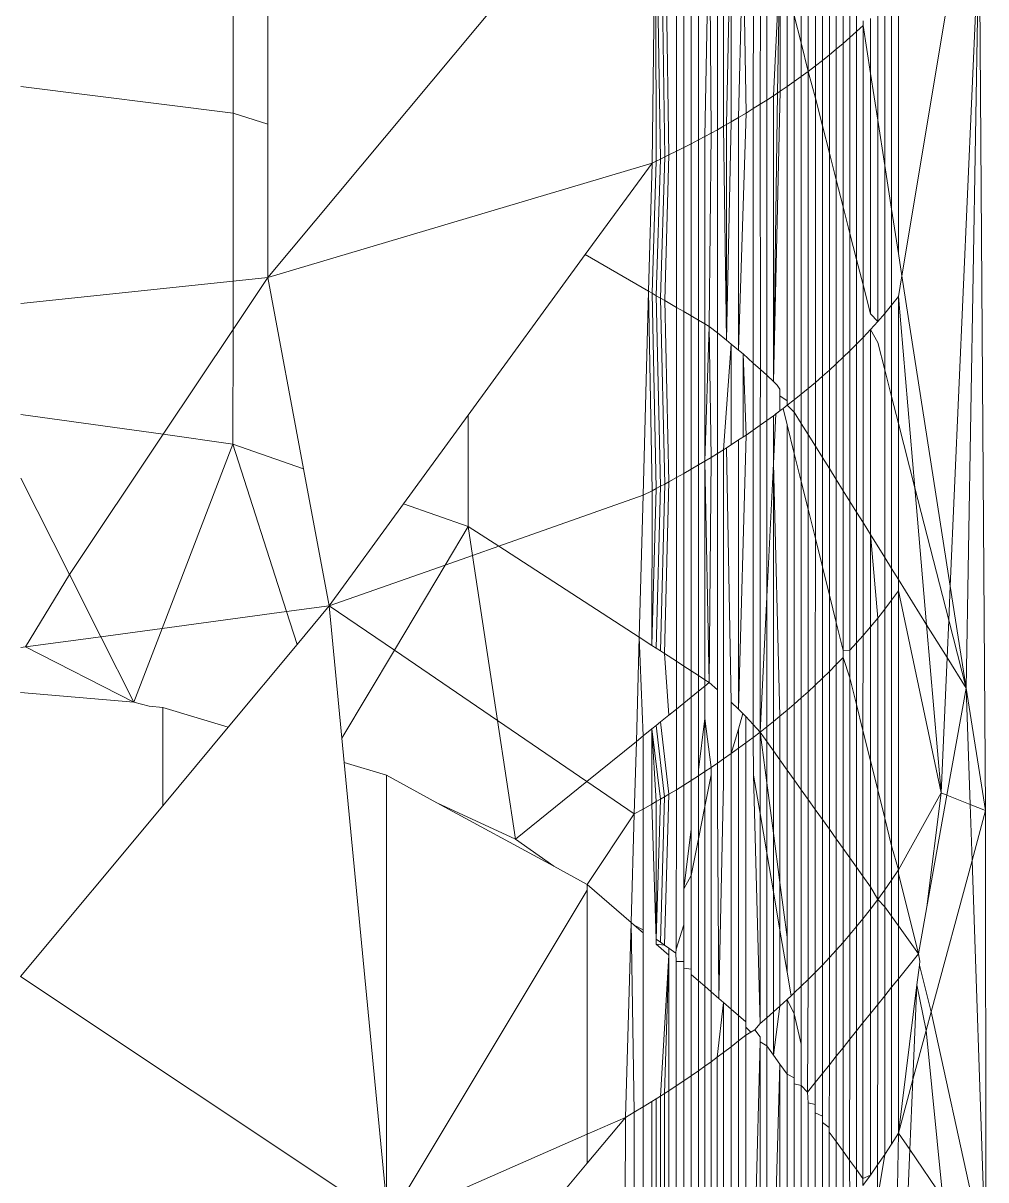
# Model space of a CAD drawing. Header units: metres. Extents: x 294 to 1101, y -498 to -355.
# Drawn here: x 500.83838 to 500.84656, y -391.23052 to -391.22068 of the extents above; entities that cross this region are included whole.
import ezdxf

# ---------------------------------------------------------------- set-up
doc = ezdxf.new("R2010")
doc.units = ezdxf.units.M
doc.layers.add('fur', color=251, linetype='Continuous', lineweight=9)

# ---------------------------------------------------------------- blocks, each defined once
blk = doc.blocks.new('dfsdsf')
at = {"layer": 'fur'}
for p, q in [((144.7580576, 54.5490996), (144.7597643, 54.5470564)), ((144.7600875, 54.549062), (144.7600878, 54.5466692)), ((144.7601639, 54.5466245), (144.7601637, 54.549014)), ((144.7602393, 54.5465793), (144.760239, 54.5489654)), ((144.7603136, 54.5489162), (144.7603139, 54.5465335)), ((144.76035, 54.5465109), (144.7603497, 54.548892)), ((144.7603859, 54.5464883), (144.7603856, 54.5488677)), ((144.7604216, 54.5464655), (144.7604213, 54.5488432)), ((144.7604568, 54.5488186), (144.7604571, 54.5464426)), ((144.7605211, 54.5464006), (144.7605208, 54.5487735)), ((144.7605844, 54.5463582), (144.7605841, 54.548728)), ((144.7606471, 54.5463154), (144.7606469, 54.548682)), ((144.7607089, 54.5486356), (144.7607092, 54.5462722)), ((144.7607632, 54.5462339), (144.7607629, 54.5485945)), ((144.7608167, 54.5461953), (144.7608164, 54.548553)), ((144.7608696, 54.5461564), (144.7608694, 54.5485112)), ((144.7609218, 54.548469), (144.7609221, 54.5461171)), ((144.7609865, 54.546068), (144.7609862, 54.5484162)), ((144.7610501, 54.5460183), (144.7610498, 54.5483629)), ((144.7611129, 54.5459683), (144.7611126, 54.5483091)), ((144.7611746, 54.5482548), (144.7612326, 54.5460266)), ((144.7612324, 54.5482031), (144.7612326, 54.5460266)), ((144.7612896, 54.5460611), (144.7612894, 54.5481509)), ((144.7614014, 54.5462152), (144.7613457, 54.5480983)), ((144.7614012, 54.5480453), (144.7614014, 54.5462152)), ((144.7614627, 54.5462997), (144.7614625, 54.5479854)), ((144.761523, 54.5463829), (144.7615229, 54.547925)), ((144.7626868, 54.5457714), (144.7631521, 54.5478856)), ((144.7631521, 54.5478856), (144.7630343, 54.544485)), ((144.7631521, 54.5478856), (144.7631491, 54.5440601)), ((144.7615824, 54.5463957), (144.7615822, 54.547864)), ((144.7616406, 54.5478027), (144.7616407, 54.5465451)), ((144.7625053, 54.5469422), (144.7624677, 54.5478002)), ((144.7617022, 54.5466299), (144.7617021, 54.5477363)), ((144.7623954, 54.547683), (144.7624086, 54.5468012)), ((144.7617625, 54.546713), (144.7617624, 54.5476693)), ((144.7618216, 54.5467945), (144.7618215, 54.5476019)), ((144.7549481, 54.545469), (144.7580729, 54.5475524)), ((144.7580729, 54.5475524), (144.7597644, 54.546811)), ((144.7580729, 54.5475524), (144.7597646, 54.5447364)), ((144.7618795, 54.5475339), (144.7618796, 54.5468744)), ((144.7580578, 54.5473949), (144.757699, 54.5436511)), ((144.7580578, 54.5473949), (144.7580583, 54.54376)), ((144.7619385, 54.5469556), (144.7619384, 54.5474628)), ((144.761993, 54.5470309), (144.761996, 54.5473911)), ((144.7620524, 54.5471126), (144.7620523, 54.547319)), ((144.7622325, 54.5473609), (144.7622325, 54.5470719)), ((144.7622923, 54.5469837), (144.7622325, 54.5473609)), ((144.7627874, 54.5473537), (144.7625053, 54.5469422)), ((144.7627874, 54.5473537), (144.7626439, 54.5459301)), ((144.7621073, 54.5471884), (144.7620524, 54.5471126)), ((144.7621073, 54.5471884), (144.7621073, 54.5472463)), ((144.7621709, 54.5471594), (144.7621073, 54.5472463)), ((144.7621709, 54.5471594), (144.7621073, 54.5471884)), ((144.7621073, 54.5471884), (144.7621075, 54.5458649)), ((144.7620524, 54.5471126), (144.761993, 54.5470309)), ((144.7620525, 54.5459335), (144.7620524, 54.5471126)), ((144.7622325, 54.5470719), (144.7621709, 54.5471594)), ((144.762171, 54.5457857), (144.7621709, 54.5471594)), ((144.7597643, 54.5470564), (144.7597644, 54.546811)), ((144.7597643, 54.5470564), (144.7600878, 54.5466692)), ((144.7619385, 54.5469556), (144.761993, 54.5470309)), ((144.7619962, 54.5460037), (144.761993, 54.5470309)), ((144.7622923, 54.5469837), (144.7622325, 54.5470719)), ((144.7622327, 54.5457088), (144.7622325, 54.5470719)), ((144.7618796, 54.5468744), (144.7619385, 54.5469556)), ((144.7619386, 54.5460755), (144.7619385, 54.5469556)), ((144.7623501, 54.5468948), (144.7622923, 54.5469837)), ((144.7622924, 54.5456343), (144.7622923, 54.5469837)), ((144.7624086, 54.5468012), (144.7623501, 54.5468948)), ((144.7623501, 54.5468948), (144.7623503, 54.5455621)), ((144.7625053, 54.5469422), (144.7624086, 54.5468012)), ((144.7625314, 54.5463466), (144.7625053, 54.5469422)), ((144.7597644, 54.546811), (144.7600878, 54.5466692)), ((144.7597644, 54.546811), (144.7597646, 54.5447364)), ((144.7618216, 54.5467945), (144.7618796, 54.5468744)), ((144.7618216, 54.5467531), (144.7618216, 54.5467945)), ((144.7618796, 54.5468744), (144.7618797, 54.546149)), ((144.7625314, 54.5463466), (144.7624086, 54.5468012)), ((144.7624086, 54.5468012), (144.7624087, 54.5454892)), ((144.7624086, 54.5468012), (144.7625667, 54.5455416)), ((144.7617625, 54.546713), (144.7618216, 54.5467531)), ((144.7617625, 54.5466572), (144.7617625, 54.546713)), ((144.7618217, 54.5462213), (144.7618216, 54.5467531)), ((144.7600878, 54.5466692), (144.7601639, 54.5466245)), ((144.7600878, 54.5466692), (144.7601369, 54.5450113)), ((144.7601369, 54.5450113), (144.7601639, 54.5466245)), ((144.7601639, 54.5466245), (144.7602393, 54.5465793)), ((144.7617022, 54.5466299), (144.7617625, 54.5466572)), ((144.7617022, 54.5465595), (144.7617022, 54.5466299)), ((144.7617625, 54.546295), (144.7617625, 54.5466572)), ((144.7602393, 54.5465793), (144.7603139, 54.5465335)), ((144.7602393, 54.5465793), (144.7602395, 54.5451002)), ((144.7603139, 54.5465335), (144.76035, 54.5465109)), ((144.76035, 54.5465109), (144.7603859, 54.5464883)), ((144.7616407, 54.5465451), (144.7616362, 54.5464526)), ((144.7616407, 54.5465451), (144.7617022, 54.5465595)), ((144.7617022, 54.5463702), (144.7617022, 54.5465595)), ((144.7603859, 54.5464883), (144.7604216, 54.5464655)), ((144.7604572, 54.5452888), (144.7603859, 54.5464883)), ((144.7604216, 54.5464655), (144.7604571, 54.5464426)), ((144.7604216, 54.5464655), (144.7604572, 54.5452888)), ((144.7604571, 54.5464426), (144.7605211, 54.5464006)), ((144.7604571, 54.5464426), (144.7604572, 54.5452888)), ((144.7605211, 54.5464006), (144.7605844, 54.5463582)), ((144.7605211, 54.5464006), (144.7605212, 54.5453442)), ((144.7615824, 54.5463957), (144.7616362, 54.5464526)), ((144.7616362, 54.5464526), (144.7616408, 54.5454968)), ((144.7617022, 54.5463702), (144.7616362, 54.5464526)), ((144.7605844, 54.5463582), (144.7606471, 54.5463154)), ((144.7605845, 54.5453991), (144.7605844, 54.5463582)), ((144.7606471, 54.5463154), (144.7607092, 54.5462722)), ((144.7606471, 54.5463154), (144.7606472, 54.5454534)), ((144.761523, 54.5463331), (144.7614627, 54.5462997)), ((144.7615824, 54.5463957), (144.761523, 54.5463829)), ((144.761523, 54.5463331), (144.761523, 54.5463829)), ((144.7615231, 54.5457888), (144.761523, 54.5463331)), ((144.7615824, 54.5460445), (144.7615824, 54.5463957)), ((144.7617023, 54.545435), (144.7617022, 54.5463702)), ((144.7617625, 54.546295), (144.7617022, 54.5463702)), ((144.7626439, 54.5459301), (144.7625314, 54.5463466)), ((144.7625667, 54.5455416), (144.7625314, 54.5463466)), ((144.7607092, 54.5462722), (144.7607632, 54.5462339)), ((144.7607092, 54.5462722), (144.7607093, 54.5455071)), ((144.7607632, 54.5462339), (144.7608167, 54.5461953)), ((144.7607632, 54.5462339), (144.7607633, 54.5455539)), ((144.7613459, 54.5461387), (144.7614014, 54.5462152)), ((144.7614627, 54.5462997), (144.7614014, 54.5462152)), ((144.7614628, 54.5456669), (144.7614627, 54.5462997)), ((144.7617626, 54.5453727), (144.7617625, 54.546295)), ((144.7618217, 54.5462213), (144.7617625, 54.546295)), ((144.7618218, 54.5453099), (144.7618217, 54.5462213)), ((144.7618797, 54.546149), (144.7618217, 54.5462213)), ((144.7608167, 54.5461953), (144.7608696, 54.5461564)), ((144.7608167, 54.5456002), (144.7608167, 54.5461953)), ((144.7608696, 54.5461564), (144.7609221, 54.5461171)), ((144.7608696, 54.5461564), (144.7609221, 54.5456915)), ((144.7609221, 54.5461171), (144.7609865, 54.546068)), ((144.7609221, 54.5461171), (144.7609221, 54.5456915)), ((144.7613459, 54.5461387), (144.7612896, 54.5460611)), ((144.7613459, 54.545772), (144.7613459, 54.5461387)), ((144.7613459, 54.5461387), (144.7614015, 54.5457227)), ((144.7618797, 54.546149), (144.7618798, 54.5452466)), ((144.7619386, 54.5460755), (144.7618797, 54.546149)), ((144.7609865, 54.546068), (144.7610501, 54.5460183)), ((144.7609865, 54.546068), (144.7609865, 54.5457473)), ((144.7610501, 54.5460183), (144.7611129, 54.5459683)), ((144.7610501, 54.5458024), (144.7610501, 54.5460183)), ((144.7612896, 54.5460611), (144.7612326, 54.5460266)), ((144.7612326, 54.5460266), (144.7612326, 54.5459825)), ((144.7612897, 54.545821), (144.7612896, 54.5460611)), ((144.7615824, 54.5460445), (144.7615231, 54.5457888)), ((144.7615825, 54.5455539), (144.7615824, 54.5460445)), ((144.7619387, 54.5451804), (144.7619386, 54.5460755)), ((144.7619962, 54.5460037), (144.7619386, 54.5460755)), ((144.7611129, 54.5459683), (144.7611543, 54.5459439)), ((144.7611129, 54.5459683), (144.7611129, 54.5459002)), ((144.7611543, 54.5459439), (144.7611129, 54.5459002)), ((144.7611543, 54.5459439), (144.7611895, 54.5459231)), ((144.7612326, 54.5459825), (144.7611895, 54.5459231)), ((144.7611895, 54.5459231), (144.7612326, 54.5458696)), ((144.7619963, 54.5451137), (144.7619962, 54.5460037)), ((144.7620525, 54.5459335), (144.7619962, 54.5460037)), ((144.7620526, 54.5450465), (144.7620525, 54.5459335)), ((144.7621075, 54.5458649), (144.7620525, 54.5459335)), ((144.7626439, 54.5459301), (144.7625667, 54.5455416)), ((144.7626868, 54.5457714), (144.7626439, 54.5459301)), ((144.7611129, 54.5458567), (144.7610501, 54.5458024)), ((144.7611129, 54.5459002), (144.7611129, 54.5458567)), ((144.7611129, 54.5458567), (144.7611132, 54.5434837)), ((144.7612326, 54.5458696), (144.761177, 54.5437574)), ((144.7612326, 54.5458696), (144.7612897, 54.545821)), ((144.7612326, 54.5458696), (144.7612328, 54.5440852)), ((144.7612897, 54.545821), (144.7613459, 54.545772)), ((144.7612898, 54.5444197), (144.7612897, 54.545821)), ((144.7621075, 54.5458649), (144.7621076, 54.5449788)), ((144.762171, 54.5457857), (144.7621075, 54.5458649)), ((144.7609865, 54.5457473), (144.7609221, 54.5456915)), ((144.7610501, 54.5458024), (144.7609865, 54.5457473)), ((144.7609865, 54.5457473), (144.7609868, 54.5435756)), ((144.7610504, 54.5435299), (144.7610501, 54.5458024)), ((144.7613459, 54.545772), (144.7614015, 54.5457227)), ((144.7613459, 54.545772), (144.7613461, 54.5447498)), ((144.7614015, 54.5457227), (144.7614628, 54.5456669)), ((144.7614015, 54.5457227), (144.7614015, 54.5450753)), ((144.7615231, 54.5457888), (144.7614628, 54.5456669)), ((144.7615231, 54.5456106), (144.7615231, 54.5457888)), ((144.7621711, 54.544898), (144.762171, 54.5457857)), ((144.7622327, 54.5457088), (144.762171, 54.5457857)), ((144.7625878, 54.5453731), (144.7626868, 54.5457714)), ((144.7630343, 54.544485), (144.7626868, 54.5457714)), ((144.7608167, 54.5456002), (144.7608833, 54.5456579)), ((144.7608833, 54.5456579), (144.7608699, 54.5440111)), ((144.7609221, 54.5456915), (144.7608833, 54.5456579)), ((144.7608833, 54.5456579), (144.7609224, 54.5438237)), ((144.7614628, 54.5456669), (144.7614969, 54.5456351)), ((144.7614969, 54.5456351), (144.7614628, 54.5454349)), ((144.7614969, 54.5456351), (144.7615231, 54.5456106)), ((144.7622328, 54.5448165), (144.7622327, 54.5457088)), ((144.7622924, 54.5456343), (144.7622327, 54.5457088)), ((144.7622925, 54.5448775), (144.7622924, 54.5456343)), ((144.7623503, 54.5455621), (144.7622924, 54.5456343)), ((144.7607093, 54.5455071), (144.7607633, 54.5455539)), ((144.7607633, 54.5455539), (144.7608167, 54.5456002)), ((144.7607634, 54.5440261), (144.7607633, 54.5455539)), ((144.7608169, 54.5437555), (144.7608167, 54.5456002)), ((144.7615231, 54.5456106), (144.7615825, 54.5455539)), ((144.7615233, 54.5437997), (144.7615231, 54.5456106)), ((144.7615825, 54.5455539), (144.7616408, 54.5454968)), ((144.7615825, 54.5455539), (144.7615827, 54.5438829)), ((144.7623503, 54.5455621), (144.7623503, 54.5449586)), ((144.7624087, 54.5454892), (144.7623503, 54.5455621)), ((144.7625667, 54.5455416), (144.7625878, 54.5453731)), ((144.7549481, 54.545469), (144.756156, 54.5440186)), ((144.7606472, 54.5454534), (144.7607093, 54.5455071)), ((144.7606472, 54.5454087), (144.7606472, 54.5454534)), ((144.7607094, 54.5442991), (144.7607093, 54.5455071)), ((144.7614628, 54.5454349), (144.7614015, 54.5450753)), ((144.7614628, 54.5454349), (144.7614628, 54.5451373)), ((144.7616408, 54.5454968), (144.7617023, 54.545435)), ((144.7616408, 54.5454968), (144.761641, 54.5439646)), ((144.7617023, 54.545435), (144.7617626, 54.5453727)), ((144.7617023, 54.545435), (144.7617025, 54.5440508)), ((144.7624087, 54.5454892), (144.7624088, 54.5450405)), ((144.7625782, 54.5452779), (144.7624087, 54.5454892)), ((144.7605212, 54.5453442), (144.7605171, 54.5452713)), ((144.7605212, 54.5453442), (144.7605845, 54.5453425)), ((144.7605845, 54.5453991), (144.7606472, 54.5454087)), ((144.7605845, 54.5453425), (144.7605845, 54.5453991)), ((144.7605846, 54.5450303), (144.7605845, 54.5453425)), ((144.7606473, 54.544613), (144.7606472, 54.5454087)), ((144.7617626, 54.5453727), (144.7618218, 54.5453099)), ((144.7617628, 54.5441353), (144.7617626, 54.5453727)), ((144.7625782, 54.5452779), (144.7625919, 54.5453402)), ((144.7625919, 54.5453402), (144.7625878, 54.5453731)), ((144.7604572, 54.5452888), (144.7603501, 54.545196)), ((144.7604572, 54.5452288), (144.7604217, 54.5452035)), ((144.7604572, 54.5452888), (144.7604572, 54.5452288)), ((144.7605171, 54.5452713), (144.7604572, 54.5452288)), ((144.7605171, 54.5452713), (144.7605212, 54.545238)), ((144.7605212, 54.545238), (144.7605214, 54.543882)), ((144.7605846, 54.5450303), (144.7605212, 54.545238)), ((144.7618218, 54.5453099), (144.7618798, 54.5452466)), ((144.7618218, 54.5453099), (144.7618219, 54.5442181)), ((144.7618798, 54.5452466), (144.7619387, 54.5451804)), ((144.7618798, 54.5452466), (144.7618799, 54.5442993)), ((144.7624088, 54.5450405), (144.7625782, 54.5452779)), ((144.7625782, 54.5452779), (144.7624088, 54.5445946)), ((144.7625782, 54.5452779), (144.76265, 54.5448777)), ((144.7603501, 54.5451526), (144.7603142, 54.5440044)), ((144.7604217, 54.5452035), (144.7603501, 54.545196)), ((144.7603501, 54.545196), (144.7603501, 54.5451526)), ((144.7603501, 54.5451526), (144.760386, 54.5451782)), ((144.7603501, 54.5451526), (144.7603503, 54.5439837)), ((144.7603862, 54.5439628), (144.7603501, 54.5451526)), ((144.760386, 54.5451782), (144.7604217, 54.5452035)), ((144.760386, 54.5451782), (144.7604219, 54.5439418)), ((144.7604217, 54.5452035), (144.7604574, 54.5439207)), ((144.7614628, 54.5451373), (144.7614016, 54.5446725)), ((144.7614628, 54.5451373), (144.761463, 54.5437152)), ((144.7619387, 54.5451804), (144.7619963, 54.5451137)), ((144.7619387, 54.5451804), (144.7619388, 54.5443819)), ((144.7601641, 54.5450349), (144.7601369, 54.5450113)), ((144.7602395, 54.5451002), (144.7601641, 54.5450349)), ((144.7601641, 54.5450349), (144.7602395, 54.545074)), ((144.7602395, 54.5451002), (144.7602395, 54.545074)), ((144.7602395, 54.545074), (144.7602396, 54.5440466)), ((144.7605846, 54.5447248), (144.7605846, 54.5450303)), ((144.7614015, 54.5450753), (144.7613461, 54.5447498)), ((144.7614015, 54.5450753), (144.7614016, 54.5446725)), ((144.7619963, 54.5451137), (144.7620526, 54.5450465)), ((144.7619964, 54.5444626), (144.7619963, 54.5451137)), ((144.7620526, 54.5450465), (144.7621076, 54.5449788)), ((144.7620526, 54.5450465), (144.7620526, 54.5445414)), ((144.7623503, 54.5449586), (144.7624088, 54.5450405)), ((144.7624088, 54.5450405), (144.7624088, 54.5445946)), ((144.7597646, 54.5446888), (144.7601369, 54.5450113)), ((144.7601369, 54.5450113), (144.7601642, 54.5440883)), ((144.7621076, 54.5449788), (144.7621711, 54.544898)), ((144.7621076, 54.5449788), (144.7621076, 54.5446185)), ((144.7622925, 54.5448775), (144.7623503, 54.5449586)), ((144.7623503, 54.5449586), (144.7623504, 54.5446517)), ((144.7621711, 54.544898), (144.7622328, 54.5448165)), ((144.7621711, 54.544898), (144.7621711, 54.5447075)), ((144.7622328, 54.5448165), (144.7622925, 54.5448775)), ((144.7622925, 54.5447344), (144.7622925, 54.5448775)), ((144.76265, 54.5448777), (144.7628201, 54.5439288)), ((144.76265, 54.5448777), (144.7627715, 54.5439094)), ((144.7597646, 54.5447364), (144.7597646, 54.5446888)), ((144.7613461, 54.5447498), (144.7612898, 54.5444197)), ((144.7613461, 54.5447498), (144.7613461, 54.5442517)), ((144.7621711, 54.5447075), (144.7622328, 54.5448165)), ((144.7622328, 54.5448165), (144.7622925, 54.5447344)), ((144.7622329, 54.5438845), (144.7622328, 54.5448165)), ((144.7622925, 54.5447344), (144.7623504, 54.5446517)), ((144.7622925, 54.5447344), (144.7622926, 54.5441255)), ((144.7597646, 54.5446888), (144.7594791, 54.5445334)), ((144.7597646, 54.5446888), (144.7601642, 54.5440883)), ((144.7605847, 54.543843), (144.7605846, 54.5447248)), ((144.7605846, 54.5447248), (144.7606474, 54.5442168)), ((144.7606473, 54.544613), (144.7605846, 54.5447248)), ((144.7614016, 54.5446725), (144.7613461, 54.5442517)), ((144.7614016, 54.5446725), (144.7614017, 54.5436293)), ((144.7621076, 54.5446185), (144.7621711, 54.5447075)), ((144.7621711, 54.5447075), (144.7621713, 54.5436359)), ((144.7623504, 54.5446517), (144.7624089, 54.5445645)), ((144.7623504, 54.5446517), (144.7623504, 54.5443587)), ((144.7594791, 54.5445334), (144.7584856, 54.5439927)), ((144.7591534, 54.5443019), (144.7594791, 54.5445334)), ((144.7606473, 54.544613), (144.7606474, 54.5442168)), ((144.7607094, 54.5442991), (144.7606473, 54.544613)), ((144.7619964, 54.5444626), (144.7620526, 54.5445414)), ((144.7620526, 54.5445414), (144.7621076, 54.5446185)), ((144.7620526, 54.5445414), (144.7620528, 54.543158)), ((144.7621076, 54.5446185), (144.7621078, 54.5433797)), ((144.7624089, 54.5445645), (144.7623504, 54.5443587)), ((144.7624088, 54.5445946), (144.7624089, 54.5445645)), ((144.7624089, 54.5445645), (144.7624091, 54.5421905)), ((144.7624089, 54.5445645), (144.7627715, 54.5439094)), ((144.7619388, 54.5443819), (144.7619964, 54.5444626)), ((144.7619965, 54.5429309), (144.7619964, 54.5444626)), ((144.7630343, 54.544485), (144.7630178, 54.5440077)), ((144.7631491, 54.5440601), (144.7630343, 54.544485)), ((144.7612898, 54.5444197), (144.7612328, 54.5440852)), ((144.7612899, 54.5438251), (144.7612898, 54.5444197)), ((144.7618799, 54.5442993), (144.7619388, 54.5443819)), ((144.7619388, 54.5443819), (144.7619389, 54.5427579)), ((144.7623504, 54.5443587), (144.7622926, 54.5441255)), ((144.7623504, 54.5443587), (144.7623506, 54.5422708)), ((144.7584856, 54.5439927), (144.7591534, 54.5443019)), ((144.7591534, 54.5443019), (144.7590015, 54.543295)), ((144.7597597, 54.5438123), (144.7591534, 54.5443019)), ((144.7607094, 54.5442991), (144.7607095, 54.5437638)), ((144.7607094, 54.5442991), (144.7607634, 54.5440261)), ((144.7613461, 54.5442517), (144.7612899, 54.5438251)), ((144.7613461, 54.5442517), (144.7613462, 54.5435515)), ((144.7618219, 54.5442181), (144.7618799, 54.5442993)), ((144.7618799, 54.5442993), (144.76188, 54.5428189)), ((144.7606474, 54.5442168), (144.7606474, 54.5438036)), ((144.7617628, 54.5441353), (144.7618219, 54.5442181)), ((144.7618219, 54.5442181), (144.7618221, 54.5428772)), ((144.7597597, 54.5438123), (144.7601642, 54.5440883)), ((144.7601642, 54.5440883), (144.7602396, 54.5440466)), ((144.7601642, 54.5440883), (144.7601814, 54.5434717)), ((144.7602396, 54.5440466), (144.7603142, 54.5440044)), ((144.7602397, 54.5434247), (144.7602396, 54.5440466)), ((144.7612328, 54.5440852), (144.761177, 54.5437574)), ((144.7612328, 54.5440852), (144.7612329, 54.5433928)), ((144.761641, 54.5439646), (144.7617025, 54.5440508)), ((144.7617025, 54.5440508), (144.7617628, 54.5441353)), ((144.7617025, 54.5440508), (144.7617026, 54.5429924)), ((144.7617629, 54.542935), (144.7617628, 54.5441353)), ((144.7622926, 54.5441255), (144.7622329, 54.5438845)), ((144.7622926, 54.5441255), (144.7622928, 54.542347)), ((144.7629835, 54.5430179), (144.7631491, 54.5440601)), ((144.7630178, 54.5440077), (144.7631491, 54.5440601)), ((144.7631491, 54.5440601), (144.7630953, 54.5365429)), ((144.7561561, 54.5431834), (144.756156, 54.5440186)), ((144.756156, 54.5440186), (144.7567114, 54.5433517)), ((144.7584856, 54.5439927), (144.7580583, 54.54376)), ((144.7603142, 54.5440044), (144.7603503, 54.5439837)), ((144.7603142, 54.5440044), (144.7603143, 54.5433645)), ((144.7603143, 54.5433645), (144.7603503, 54.5439837)), ((144.7603862, 54.5439628), (144.7603143, 54.5433645)), ((144.7603503, 54.5439837), (144.7603862, 54.5439628)), ((144.7603503, 54.5433354), (144.7604219, 54.5439418)), ((144.7603862, 54.5439628), (144.7604219, 54.5439418)), ((144.7604219, 54.5439418), (144.7604574, 54.5439207)), ((144.7607634, 54.5440261), (144.7607635, 54.5437285)), ((144.7607634, 54.5440261), (144.7608169, 54.5437555)), ((144.7608699, 54.5440111), (144.7608699, 54.543657)), ((144.7615827, 54.5438829), (144.761641, 54.5439646)), ((144.761641, 54.5439646), (144.7616411, 54.5430494)), ((144.7628201, 54.5439288), (144.7630178, 54.5440077)), ((144.7630178, 54.5440077), (144.7629835, 54.5430179)), ((144.7604574, 54.5439207), (144.7603862, 54.5433064)), ((144.7604574, 54.5439207), (144.7605214, 54.543882)), ((144.7605214, 54.543882), (144.7605847, 54.543843)), ((144.7605214, 54.5431972), (144.7605214, 54.543882)), ((144.7615233, 54.5437997), (144.7615827, 54.5438829)), ((144.7615827, 54.5438829), (144.7615828, 54.543102)), ((144.7622329, 54.5438845), (144.7621713, 54.5436359)), ((144.762233, 54.5424226), (144.7622329, 54.5438845)), ((144.7624091, 54.5421905), (144.7627715, 54.5439094)), ((144.7627715, 54.5439094), (144.7626489, 54.5424804)), ((144.7627715, 54.5439094), (144.7628201, 54.5439288)), ((144.7627715, 54.5439094), (144.7628221, 54.5427586)), ((144.7628201, 54.5439288), (144.7629835, 54.5430179)), ((144.757699, 54.5436511), (144.7580583, 54.54376)), ((144.7590015, 54.543295), (144.7597597, 54.5438123)), ((144.7601814, 54.5434717), (144.7597597, 54.5438123)), ((144.7605847, 54.543843), (144.7606474, 54.5438036)), ((144.7605847, 54.543843), (144.7605848, 54.5431461)), ((144.7606474, 54.5438036), (144.7607095, 54.5437638)), ((144.7606475, 54.5430954), (144.7606474, 54.5438036)), ((144.7607095, 54.5437638), (144.7607635, 54.5437285)), ((144.7607095, 54.5437638), (144.7607095, 54.5437141)), ((144.760817, 54.5436929), (144.7608169, 54.5437555)), ((144.7609224, 54.5438237), (144.7609224, 54.5436209)), ((144.761177, 54.5437574), (144.7611751, 54.5434372)), ((144.7612899, 54.5438251), (144.7612329, 54.5433928)), ((144.7612899, 54.5434727), (144.7612899, 54.5438251)), ((144.761463, 54.5437152), (144.7615233, 54.5437997)), ((144.7615234, 54.5431543), (144.7615233, 54.5437997)), ((144.757699, 54.5436511), (144.7576792, 54.5434444)), ((144.7607095, 54.5437141), (144.7607096, 54.5430453)), ((144.7607095, 54.5437141), (144.7607635, 54.5432767)), ((144.7607635, 54.5437285), (144.760817, 54.5436929)), ((144.7607635, 54.5432767), (144.7607635, 54.5437285)), ((144.760817, 54.5436929), (144.7607635, 54.5432767)), ((144.760817, 54.5436929), (144.7608699, 54.543657)), ((144.7608699, 54.543657), (144.7609224, 54.5436209)), ((144.76087, 54.5430327), (144.7608699, 54.543657)), ((144.7614017, 54.5436293), (144.761463, 54.5437152)), ((144.761463, 54.5437152), (144.7614631, 54.5432061)), ((144.7609224, 54.5436209), (144.7609868, 54.5435756)), ((144.7609224, 54.5436209), (144.7609227, 54.5409916)), ((144.7609868, 54.5435756), (144.7610504, 54.5435299)), ((144.7609868, 54.5431388), (144.7609868, 54.5435756)), ((144.7610504, 54.5433663), (144.7609868, 54.5435756)), ((144.7612899, 54.5434727), (144.7613462, 54.5435515)), ((144.7613462, 54.5435515), (144.7614017, 54.5436293)), ((144.7613462, 54.5435515), (144.7613462, 54.5433029)), ((144.7614017, 54.5436293), (144.7614017, 54.5432575)), ((144.7621713, 54.5436359), (144.7621078, 54.5433797)), ((144.7621713, 54.5436359), (144.7621714, 54.5424977)), ((144.7601814, 54.5434717), (144.7602062, 54.5425858)), ((144.7602397, 54.5434247), (144.7601814, 54.5434717)), ((144.7610504, 54.5435299), (144.7611132, 54.5434837)), ((144.7610504, 54.5435299), (144.7610504, 54.5433663)), ((144.7611132, 54.5434837), (144.7611751, 54.5434372)), ((144.7611132, 54.5432613), (144.7611132, 54.5434837)), ((144.7612329, 54.5433928), (144.7612899, 54.5434727)), ((144.76129, 54.543348), (144.7612899, 54.5434727)), ((144.7567114, 54.5433517), (144.7561561, 54.5431834)), ((144.7567114, 54.5433517), (144.7572983, 54.542647)), ((144.7576792, 54.5434444), (144.7575713, 54.5423192)), ((144.7581249, 54.5426969), (144.7576792, 54.5434444)), ((144.7602062, 54.5425858), (144.7602397, 54.5434247)), ((144.7603143, 54.5433645), (144.7602397, 54.5434247)), ((144.7603143, 54.5433645), (144.7603503, 54.5433354)), ((144.7610877, 54.5432333), (144.7610504, 54.5433663)), ((144.7611751, 54.5434372), (144.7612329, 54.5433928)), ((144.7611751, 54.5434372), (144.7611751, 54.5433293)), ((144.7611751, 54.5433293), (144.7612329, 54.5433928)), ((144.7612329, 54.5433928), (144.76129, 54.543348)), ((144.7612332, 54.5407841), (144.7612329, 54.5433928)), ((144.7612329, 54.5433928), (144.7612901, 54.5422434)), ((144.7621078, 54.5433797), (144.7620528, 54.543158)), ((144.7621078, 54.5433797), (144.7621079, 54.5425722)), ((144.7581249, 54.5426969), (144.7590015, 54.543295)), ((144.7590015, 54.543295), (144.7587897, 54.5418899)), ((144.7603503, 54.5433354), (144.7603862, 54.5433064)), ((144.7603862, 54.5433064), (144.7604574, 54.5432489)), ((144.7607636, 54.5430017), (144.7607635, 54.5432767)), ((144.7611132, 54.5432613), (144.7610877, 54.5432333)), ((144.7611132, 54.5432613), (144.7611751, 54.5433293)), ((144.7611751, 54.5433293), (144.7611754, 54.5408244)), ((144.76129, 54.543348), (144.7613462, 54.5433029)), ((144.76129, 54.543348), (144.7612901, 54.5422434)), ((144.7613462, 54.5433029), (144.7614017, 54.5432575)), ((144.7613465, 54.5411094), (144.7613462, 54.5433029)), ((144.7614017, 54.5432575), (144.7613465, 54.5411094)), ((144.7614017, 54.5432575), (144.7614631, 54.5432061)), ((144.7560398, 54.543172), (144.7559092, 54.5431377)), ((144.7561561, 54.5431834), (144.7560398, 54.543172)), ((144.7604574, 54.5432489), (144.760422, 54.5427256)), ((144.7605214, 54.5431972), (144.7604574, 54.5432489)), ((144.7605215, 54.54279), (144.7605214, 54.5431972)), ((144.7605848, 54.5431461), (144.7605214, 54.5431972)), ((144.7609868, 54.5431388), (144.7610504, 54.5431984)), ((144.7610504, 54.5431984), (144.7610877, 54.5432333)), ((144.7610504, 54.5431984), (144.7610507, 54.5409088)), ((144.7611135, 54.5408668), (144.7610504, 54.5431984)), ((144.7614631, 54.5432061), (144.7615234, 54.5431543)), ((144.7614633, 54.5407796), (144.7614631, 54.5432061)), ((144.7620528, 54.543158), (144.7619965, 54.5429309)), ((144.7620528, 54.543158), (144.7620529, 54.5426345)), ((144.7559092, 54.5431377), (144.7549483, 54.5430556)), ((144.7559092, 54.5431377), (144.7549893, 54.5426678)), ((144.7556287, 54.5425814), (144.7559092, 54.5431377)), ((144.7561503, 54.542511), (144.7559092, 54.5431377)), ((144.7605848, 54.5431461), (144.7605848, 54.5428311)), ((144.7606475, 54.5430954), (144.7605848, 54.5431461)), ((144.7606475, 54.5428717), (144.7606475, 54.5430954)), ((144.7607096, 54.5430453), (144.7606475, 54.5430954)), ((144.7609467, 54.5409762), (144.7609868, 54.5431388)), ((144.7615234, 54.5431543), (144.7615828, 54.543102)), ((144.7615234, 54.5431543), (144.7615237, 54.5410229)), ((144.7615828, 54.543102), (144.7616411, 54.5430494)), ((144.761583, 54.5412623), (144.7615828, 54.543102)), ((144.7607096, 54.5430453), (144.7607096, 54.5429119)), ((144.7607636, 54.5430017), (144.7607096, 54.5430453)), ((144.7607636, 54.5430017), (144.7608013, 54.5429713)), ((144.7607636, 54.5429469), (144.7607636, 54.5430017)), ((144.7607636, 54.5429469), (144.7608013, 54.5429713)), ((144.7608013, 54.5429713), (144.7607638, 54.5410895)), ((144.7608013, 54.5429713), (144.76087, 54.5430327)), ((144.7608013, 54.5429713), (144.7608173, 54.5410571)), ((144.7608702, 54.5410245), (144.76087, 54.5430327)), ((144.7616411, 54.5430494), (144.7617026, 54.5429924)), ((144.7616411, 54.5430494), (144.7616413, 54.5414976)), ((144.7617026, 54.5429924), (144.7617629, 54.542935)), ((144.7617027, 54.5417455), (144.7617026, 54.5429924)), ((144.7628221, 54.5427586), (144.7629835, 54.5430179)), ((144.7629835, 54.5430179), (144.7628361, 54.5424403)), ((144.7629835, 54.5430179), (144.7628488, 54.5421508)), ((144.7629835, 54.5430179), (144.7630953, 54.5365429)), ((144.7605848, 54.5428311), (144.7606475, 54.5428717)), ((144.7606475, 54.5428717), (144.7607096, 54.5429119)), ((144.7606477, 54.5411579), (144.7606475, 54.5428717)), ((144.7607096, 54.5429119), (144.7607636, 54.5429469)), ((144.7607096, 54.5429119), (144.7607098, 54.5411216)), ((144.7607638, 54.5410895), (144.7607636, 54.5429469)), ((144.7617629, 54.542935), (144.7618221, 54.5428772)), ((144.7617629, 54.542935), (144.761763, 54.5419888)), ((144.7618221, 54.5428772), (144.76188, 54.5428189)), ((144.7618221, 54.5422273), (144.7618221, 54.5428772)), ((144.7619965, 54.5429309), (144.7619389, 54.5427579)), ((144.7619966, 54.5426964), (144.7619965, 54.5429309)), ((144.760422, 54.5427256), (144.7605215, 54.54279)), ((144.7605215, 54.54279), (144.7605848, 54.5428311)), ((144.7605217, 54.5412292), (144.7605215, 54.54279)), ((144.7605848, 54.5428311), (144.760585, 54.5411937)), ((144.76188, 54.5428189), (144.7619389, 54.5427579)), ((144.76188, 54.5428189), (144.7618801, 54.542461)), ((144.7549484, 54.5426733), (144.7549893, 54.5426678)), ((144.7549893, 54.5426678), (144.7553624, 54.5420533)), ((144.7549893, 54.5426678), (144.7556287, 54.5425814)), ((144.7575713, 54.5423192), (144.7581249, 54.5426969)), ((144.7585572, 54.5419719), (144.7581249, 54.5426969)), ((144.7603143, 54.5426558), (144.7603504, 54.5426792)), ((144.7603863, 54.5427025), (144.7603504, 54.5426792)), ((144.7603504, 54.5426792), (144.7603865, 54.5413027)), ((144.7603863, 54.5427025), (144.760422, 54.5427256)), ((144.7604222, 54.5412836), (144.7603863, 54.5427025)), ((144.760422, 54.5427256), (144.7604577, 54.5412644)), ((144.761939, 54.5426986), (144.7618801, 54.542461)), ((144.7619389, 54.5427579), (144.761939, 54.5426986)), ((144.761939, 54.5426986), (144.7619966, 54.5426964)), ((144.7619391, 54.5413405), (144.761939, 54.5426986)), ((144.7619966, 54.5426964), (144.7620529, 54.5426345)), ((144.7619966, 54.5426964), (144.7619967, 54.541433)), ((144.7626489, 54.5424804), (144.7628221, 54.5427586)), ((144.7628221, 54.5427586), (144.7628361, 54.5424403)), ((144.7553624, 54.5420533), (144.7556287, 54.5425814)), ((144.7556287, 54.5425814), (144.7561503, 54.542511)), ((144.7572983, 54.542647), (144.757209, 54.5423681)), ((144.7572983, 54.542647), (144.7575713, 54.5423192)), ((144.7590115, 54.5418118), (144.7602062, 54.5425858)), ((144.7602062, 54.5425858), (144.7603143, 54.5426558)), ((144.7602399, 54.541379), (144.7602062, 54.5425858)), ((144.7603506, 54.5413217), (144.7603143, 54.5426558)), ((144.7603143, 54.5426558), (144.7603145, 54.5413406)), ((144.7620529, 54.5426345), (144.7621079, 54.5425722)), ((144.762053, 54.5415234), (144.7620529, 54.5426345)), ((144.7621079, 54.5425722), (144.7621714, 54.5424977)), ((144.7621079, 54.5425722), (144.762108, 54.5416117)), ((144.7567531, 54.5409442), (144.7561503, 54.542511)), ((144.7561503, 54.542511), (144.757209, 54.5423681)), ((144.7621714, 54.5424977), (144.762233, 54.5424226)), ((144.7621715, 54.5417137), (144.7621714, 54.5424977)), ((144.7624091, 54.5420954), (144.7626489, 54.5424804)), ((144.7626489, 54.5424804), (144.7625489, 54.5413152)), ((144.757209, 54.5423681), (144.7567531, 54.5409442)), ((144.757209, 54.5423681), (144.7575713, 54.5423192)), ((144.7618801, 54.542461), (144.7618221, 54.5422273)), ((144.7618801, 54.542461), (144.7618802, 54.5412459)), ((144.762233, 54.5424226), (144.7621715, 54.5417137)), ((144.762233, 54.5424226), (144.7622928, 54.542347)), ((144.7628361, 54.5424403), (144.7625489, 54.5413152)), ((144.7628361, 54.5424403), (144.7628488, 54.5421508)), ((144.7575713, 54.5423192), (144.7573529, 54.5411542)), ((144.7575713, 54.5423192), (144.7582033, 54.5414518)), ((144.7575713, 54.5423192), (144.7585572, 54.5419719)), ((144.7622928, 54.542347), (144.7623506, 54.5422708)), ((144.7622928, 54.5419086), (144.7622928, 54.542347)), ((144.7623506, 54.5422708), (144.7624091, 54.5421905)), ((144.7623506, 54.5422708), (144.7623507, 54.5420015)), ((144.7612901, 54.5422434), (144.7612902, 54.5407433)), ((144.7612901, 54.5422434), (144.7613465, 54.5411094)), ((144.7618221, 54.5422273), (144.761763, 54.5419888)), ((144.7618223, 54.5411528), (144.7618221, 54.5422273)), ((144.7624091, 54.5421905), (144.7624091, 54.5420954)), ((144.7623507, 54.5420015), (144.7624091, 54.5420954)), ((144.7624091, 54.5420954), (144.7624093, 54.5407684)), ((144.7628488, 54.5421508), (144.7624389, 54.5395128)), ((144.7628488, 54.5421508), (144.7630953, 54.5365429)), ((144.7549486, 54.5412324), (144.7553624, 54.5420533)), ((144.7553624, 54.5420533), (144.7561587, 54.5408609)), ((144.761763, 54.5419888), (144.7617027, 54.5417455)), ((144.761763, 54.5419888), (144.7617631, 54.5410579)), ((144.7622928, 54.5419086), (144.7623507, 54.5420015)), ((144.7623507, 54.5420015), (144.7623508, 54.5405394)), ((144.7585572, 54.5419719), (144.7587897, 54.5418899)), ((144.7587526, 54.5416441), (144.7585572, 54.5419719)), ((144.7587897, 54.5418899), (144.7587526, 54.5416441)), ((144.7587897, 54.5418899), (144.7590115, 54.5418118)), ((144.7621715, 54.5417137), (144.7622928, 54.5419086)), ((144.762293, 54.5403129), (144.7622928, 54.5419086)), ((144.7587526, 54.5416441), (144.7590115, 54.5418118)), ((144.7590115, 54.5418118), (144.7602399, 54.541379)), ((144.7617027, 54.5417455), (144.7616413, 54.5414976)), ((144.7617028, 54.540961), (144.7617027, 54.5417455)), ((144.762108, 54.5416117), (144.7621715, 54.5417137)), ((144.7621717, 54.5399696), (144.7621715, 54.5417137)), ((144.7582033, 54.5414518), (144.7587526, 54.5416441)), ((144.7587526, 54.5416441), (144.7587527, 54.5406979)), ((144.762053, 54.5415234), (144.762108, 54.5416117)), ((144.762108, 54.5416117), (144.7621081, 54.5400374)), ((144.7616413, 54.5414976), (144.761583, 54.5412623)), ((144.7616413, 54.5414976), (144.7616414, 54.5408623)), ((144.7619967, 54.541433), (144.762053, 54.5415234)), ((144.7620532, 54.5400941), (144.762053, 54.5415234)), ((144.7582033, 54.5414518), (144.7587527, 54.5406979)), ((144.7619391, 54.5413405), (144.7619967, 54.541433)), ((144.7619967, 54.541433), (144.7619969, 54.5401504)), ((144.7602399, 54.541379), (144.7603145, 54.5413406)), ((144.7602399, 54.541379), (144.7602859, 54.5396447)), ((144.7603145, 54.5413406), (144.7602859, 54.5396447)), ((144.7603145, 54.5413406), (144.7603506, 54.5413217)), ((144.7603506, 54.5413217), (144.7603147, 54.5396614)), ((144.7603506, 54.5413217), (144.7603865, 54.5413027)), ((144.7603865, 54.5413027), (144.7603508, 54.5396823)), ((144.7603865, 54.5413027), (144.7604222, 54.5412836)), ((144.7618802, 54.5412459), (144.7619391, 54.5413405)), ((144.7619392, 54.5402063), (144.7619391, 54.5413405)), ((144.7625489, 54.5413152), (144.7624093, 54.5407684)), ((144.7625489, 54.5413152), (144.7624094, 54.53969)), ((144.7604222, 54.5412836), (144.7603866, 54.539703)), ((144.7604222, 54.5412836), (144.7604577, 54.5412644)), ((144.7604577, 54.5412644), (144.7604223, 54.5397237)), ((144.7604577, 54.5412644), (144.7605217, 54.5412292)), ((144.7605217, 54.5412292), (144.760585, 54.5411937)), ((144.7605217, 54.5412292), (144.7605218, 54.5397813)), ((144.760585, 54.5411937), (144.7606477, 54.5411579)), ((144.760585, 54.5411937), (144.7605852, 54.539818)), ((144.761583, 54.5412623), (144.7615237, 54.5410229)), ((144.761583, 54.5407686), (144.761583, 54.5412623)), ((144.7618223, 54.5411528), (144.7618802, 54.5412459)), ((144.7618802, 54.5412459), (144.7618803, 54.5402618)), ((144.7567531, 54.5409442), (144.7573529, 54.5411542)), ((144.7573529, 54.5411542), (144.7570483, 54.5395289)), ((144.7606477, 54.5411579), (144.7607098, 54.5411216)), ((144.7606477, 54.5411579), (144.7606479, 54.5398543)), ((144.7607098, 54.5411216), (144.7607638, 54.5410895)), ((144.7607098, 54.5411216), (144.7607099, 54.5398903)), ((144.7613465, 54.5407023), (144.7613465, 54.5411094)), ((144.7613465, 54.5411094), (144.7613675, 54.5406866)), ((144.7617631, 54.5410579), (144.7618223, 54.5411528)), ((144.7618224, 54.5403148), (144.7618223, 54.5411528)), ((144.7607638, 54.5410895), (144.7608173, 54.5410571)), ((144.7607638, 54.5410895), (144.7607639, 54.5399215)), ((144.7607638, 54.5410895), (144.7608016, 54.5399434)), ((144.7608173, 54.5410571), (144.7608016, 54.5399434)), ((144.7608173, 54.5410571), (144.7608702, 54.5410245)), ((144.7608702, 54.5410245), (144.7609227, 54.5409916)), ((144.7608702, 54.5410245), (144.7608703, 54.5399982)), ((144.7609227, 54.5409916), (144.7609467, 54.5409762)), ((144.7609227, 54.5409916), (144.7609872, 54.5400931)), ((144.7615237, 54.5410229), (144.7614633, 54.5407796)), ((144.7615237, 54.5410229), (144.7615237, 54.5406733)), ((144.7617028, 54.540961), (144.7617631, 54.5410579)), ((144.7617631, 54.5410579), (144.7617632, 54.5403675)), ((144.7561587, 54.5408609), (144.7567531, 54.5409442)), ((144.7567531, 54.5409442), (144.7567532, 54.5399707)), ((144.7609467, 54.5409762), (144.7609871, 54.5409504)), ((144.7609871, 54.5409504), (144.7610507, 54.5409088)), ((144.7609871, 54.5409504), (144.7609872, 54.5400931)), ((144.7610507, 54.5409088), (144.7611135, 54.5408668)), ((144.7610507, 54.5409088), (144.7610879, 54.5408839)), ((144.7616414, 54.5408623), (144.7617028, 54.540961)), ((144.7617029, 54.5404197), (144.7617028, 54.540961)), ((144.7549486, 54.5406913), (144.7561587, 54.5408609)), ((144.7561587, 54.5408609), (144.7567532, 54.5399707)), ((144.7610879, 54.5408839), (144.761088, 54.5401776)), ((144.7611135, 54.5408668), (144.761088, 54.5401776)), ((144.7611135, 54.5408668), (144.7611754, 54.5408244)), ((144.7611754, 54.5408244), (144.7612332, 54.5407841)), ((144.7611754, 54.5408244), (144.7611755, 54.5402548)), ((144.761583, 54.5407686), (144.7616414, 54.5408623)), ((144.7616414, 54.5408623), (144.7616414, 54.5404715)), ((144.7587527, 54.5406979), (144.7597474, 54.5393328)), ((144.7612332, 54.5407841), (144.7612902, 54.5407433)), ((144.7612332, 54.5407841), (144.7612363, 54.5403084)), ((144.7612902, 54.5407433), (144.7613465, 54.5407023)), ((144.7612902, 54.5407433), (144.7612903, 54.5403587)), ((144.7613465, 54.5407023), (144.761402, 54.5406609)), ((144.7614289, 54.5406405), (144.7614633, 54.5407796)), ((144.7615237, 54.5406733), (144.761583, 54.5407686)), ((144.7615831, 54.5405195), (144.761583, 54.5407686)), ((144.7624093, 54.5407684), (144.7623508, 54.5405394)), ((144.7624093, 54.5407684), (144.7624094, 54.53969)), ((144.7613675, 54.5406866), (144.761402, 54.5406609)), ((144.761402, 54.5406609), (144.7614289, 54.5406405)), ((144.761402, 54.5406609), (144.7614021, 54.5405323)), ((144.7614634, 54.5406141), (144.7614289, 54.5406405)), ((144.7614634, 54.5406141), (144.7615237, 54.5406733)), ((144.7614634, 54.5406141), (144.7615237, 54.540567)), ((144.7614634, 54.5406141), (144.7614634, 54.5405764)), ((144.7615237, 54.5406733), (144.7615237, 54.540567)), ((144.7614021, 54.5405323), (144.7614634, 54.5405764)), ((144.7614021, 54.5405323), (144.7614021, 54.540478)), ((144.7614634, 54.5405764), (144.7614637, 54.5379029)), ((144.7615237, 54.540567), (144.761524, 54.5378606)), ((144.7615237, 54.540567), (144.7615831, 54.5405195)), ((144.7615831, 54.5405195), (144.7616414, 54.5404715)), ((144.7615831, 54.5405195), (144.7615834, 54.537818)), ((144.7623508, 54.5405394), (144.762293, 54.5403129)), ((144.7623508, 54.5405394), (144.7623509, 54.539763)), ((144.7612903, 54.5403587), (144.7613466, 54.5404112)), ((144.7613797, 54.540442), (144.7613466, 54.5404112)), ((144.7613466, 54.5404112), (144.7613468, 54.5379819)), ((144.7613466, 54.5404112), (144.7614024, 54.5379448)), ((144.7613466, 54.5404112), (144.76138, 54.5379598)), ((144.7613797, 54.540442), (144.7614021, 54.540478)), ((144.7616414, 54.5404715), (144.7617029, 54.5404197)), ((144.7616414, 54.5404715), (144.7616417, 54.5377751)), ((144.7617029, 54.5404197), (144.7617632, 54.5403675)), ((144.7617029, 54.5404197), (144.7617032, 54.5380021)), ((144.7611755, 54.5402548), (144.7612363, 54.5403084)), ((144.7612363, 54.5403084), (144.7612335, 54.5380552)), ((144.7612363, 54.5403084), (144.7612903, 54.5403587)), ((144.7612903, 54.5403587), (144.7612906, 54.5380187)), ((144.7617632, 54.5403675), (144.7618224, 54.5403148)), ((144.7617632, 54.5403675), (144.7617635, 54.5382383)), ((144.7618224, 54.5403148), (144.7618803, 54.5402618)), ((144.7618224, 54.5403148), (144.7618226, 54.5384699)), ((144.762293, 54.5403129), (144.7622333, 54.5400789)), ((144.7622931, 54.5398324), (144.762293, 54.5403129)), ((144.761088, 54.5401776), (144.7611755, 54.5402548)), ((144.7611755, 54.5402548), (144.7611757, 54.5380914)), ((144.7618803, 54.5402618), (144.7619392, 54.5402063)), ((144.7618803, 54.5402618), (144.7618805, 54.5386968)), ((144.7619392, 54.5402063), (144.7619969, 54.5401504)), ((144.7619392, 54.5402063), (144.7619394, 54.5389275)), ((144.7609872, 54.5400931), (144.7610508, 54.5401464)), ((144.761088, 54.5401776), (144.7610508, 54.5401464)), ((144.7610508, 54.5401464), (144.761051, 54.5381671)), ((144.7610508, 54.5401464), (144.7611138, 54.5381294)), ((144.7619969, 54.5401504), (144.7620532, 54.5400941)), ((144.7619969, 54.5401504), (144.761997, 54.5391531)), ((144.7608703, 54.5399982), (144.7609468, 54.5400592)), ((144.7609468, 54.5400592), (144.760923, 54.5382413)), ((144.7609468, 54.5400592), (144.7609872, 54.5400931)), ((144.7609468, 54.5400592), (144.7609874, 54.5382044)), ((144.760947, 54.5382275), (144.7609468, 54.5400592)), ((144.7620532, 54.5400941), (144.7621081, 54.5400374)), ((144.7620532, 54.5400941), (144.7620532, 54.5393735)), ((144.7621081, 54.5400374), (144.7621717, 54.5399696)), ((144.7621081, 54.5400374), (144.7621082, 54.5395888)), ((144.7622333, 54.5400789), (144.7621717, 54.5399696)), ((144.7567532, 54.5399707), (144.7567533, 54.5395598)), ((144.7567532, 54.5399707), (144.7570483, 54.5395289)), ((144.7607099, 54.5398903), (144.7607639, 54.5399215)), ((144.7607639, 54.5399215), (144.7608016, 54.5399434)), ((144.7607639, 54.5399215), (144.7607641, 54.5383291)), ((144.7608016, 54.5399434), (144.7608703, 54.5399982)), ((144.7608016, 54.5399434), (144.7608176, 54.5383001)), ((144.7608703, 54.5399982), (144.7608705, 54.5382708)), ((144.7622333, 54.5399012), (144.7621717, 54.5399696)), ((144.7605218, 54.5397813), (144.7605852, 54.539818)), ((144.7605852, 54.539818), (144.7606479, 54.5398543)), ((144.7605852, 54.539818), (144.7605853, 54.5384225)), ((144.7606479, 54.5398543), (144.7607099, 54.5398903)), ((144.7606479, 54.5398543), (144.760648, 54.5383903)), ((144.7607099, 54.5398903), (144.7607101, 54.5383579)), ((144.7621717, 54.5398376), (144.7621082, 54.5395888)), ((144.7622333, 54.5399012), (144.7621717, 54.5398376)), ((144.7621717, 54.5398376), (144.7621719, 54.5377943)), ((144.7622333, 54.5399012), (144.7622931, 54.5398324)), ((144.7622333, 54.5399012), (144.7622335, 54.5381908)), ((144.7622931, 54.5398324), (144.7623509, 54.539763)), ((144.7622931, 54.5398324), (144.7622932, 54.538575)), ((144.7567533, 54.5395598), (144.7549487, 54.5397489)), ((144.7603866, 54.539703), (144.7604223, 54.5397237)), ((144.7604223, 54.5397237), (144.7605218, 54.5397813)), ((144.7604223, 54.5397237), (144.760458, 54.5384859)), ((144.7605218, 54.5397813), (144.760522, 54.5384544)), ((144.7623509, 54.539763), (144.7624094, 54.53969)), ((144.7623509, 54.539763), (144.762351, 54.538947)), ((144.7597474, 54.5393328), (144.7602859, 54.5396447)), ((144.7602859, 54.5396447), (144.7603147, 54.5396614)), ((144.7602859, 54.5396447), (144.7603148, 54.5385542)), ((144.7603147, 54.5396614), (144.7603508, 54.5396823)), ((144.7603147, 54.5396614), (144.7603509, 54.5385373)), ((144.7603508, 54.5396823), (144.7603866, 54.539703)), ((144.7603508, 54.5396823), (144.7603868, 54.5385202)), ((144.7603866, 54.539703), (144.7604225, 54.5385031)), ((144.7624094, 54.53969), (144.7624389, 54.5395128)), ((144.7570483, 54.5395289), (144.7567533, 54.5395598)), ((144.7567533, 54.5395598), (144.7567535, 54.5381312)), ((144.7603148, 54.5385542), (144.7570483, 54.5395289)), ((144.7570483, 54.5395289), (144.7603512, 54.5355706)), ((144.7570483, 54.5395289), (144.7570485, 54.5382235)), ((144.7621082, 54.5395888), (144.7620532, 54.5393735)), ((144.7621082, 54.5395888), (144.7621085, 54.5373858)), ((144.7624389, 54.5395128), (144.7624095, 54.5393232)), ((144.7624389, 54.5395128), (144.763114, 54.5354602)), ((144.7597474, 54.5393328), (144.7603148, 54.5385542)), ((144.7620532, 54.5393735), (144.761997, 54.5391531)), ((144.7620532, 54.5393735), (144.7620535, 54.5374366)), ((144.7624095, 54.5393232), (144.762351, 54.538947)), ((144.7624095, 54.5393232), (144.7624097, 54.5370744)), ((144.761997, 54.5391531), (144.7619394, 54.5389275)), ((144.761997, 54.5391531), (144.7619972, 54.5374871)), ((144.7619394, 54.5389275), (144.7618805, 54.5386968)), ((144.7619394, 54.5389275), (144.7619395, 54.5375373)), ((144.762351, 54.538947), (144.7622932, 54.538575)), ((144.762351, 54.538947), (144.7623512, 54.5371399)), ((144.7618805, 54.5386968), (144.7618226, 54.5384699)), ((144.7618805, 54.5386968), (144.7618806, 54.537587)), ((144.7603509, 54.5385373), (144.7603148, 54.5385542)), ((144.7603148, 54.5385542), (144.760345, 54.5360818)), ((144.760345, 54.5360818), (144.7603509, 54.5385373)), ((144.7603868, 54.5385202), (144.7603509, 54.5385373)), ((144.7622932, 54.538575), (144.7622335, 54.5381908)), ((144.7622932, 54.538575), (144.7622934, 54.537202)), ((144.760345, 54.5360818), (144.7603868, 54.5385202)), ((144.7604225, 54.5385031), (144.7603868, 54.5385202)), ((144.7603871, 54.5361027), (144.7604225, 54.5385031)), ((144.760458, 54.5384859), (144.7604225, 54.5385031)), ((144.760458, 54.5384859), (144.7604228, 54.5361204)), ((144.760522, 54.5384544), (144.760458, 54.5384859)), ((144.7605853, 54.5384225), (144.760522, 54.5384544)), ((144.7605222, 54.5361698), (144.760522, 54.5384544)), ((144.7618226, 54.5384699), (144.7617635, 54.5382383)), ((144.7618226, 54.5384699), (144.7618227, 54.5376346)), ((144.760648, 54.5383903), (144.7605853, 54.5384225)), ((144.7605856, 54.5362013), (144.7605853, 54.5384225)), ((144.7607101, 54.5383579), (144.760648, 54.5383903)), ((144.7606483, 54.5362324), (144.760648, 54.5383903)), ((144.7607641, 54.5383291), (144.7607101, 54.5383579)), ((144.7607101, 54.5383579), (144.7607103, 54.5362632)), ((144.7608176, 54.5383001), (144.7607641, 54.5383291)), ((144.760802, 54.5363088), (144.7607641, 54.5383291)), ((144.760802, 54.5363088), (144.7608176, 54.5383001)), ((144.7608705, 54.5382708), (144.7608176, 54.5383001)), ((144.760923, 54.5382413), (144.7608705, 54.5382708)), ((144.7608708, 54.5363558), (144.7608705, 54.5382708)), ((144.7609874, 54.5382044), (144.760923, 54.5382413)), ((144.760923, 54.5382413), (144.7609232, 54.5363917)), ((144.7617635, 54.5382383), (144.7617032, 54.5380021)), ((144.7617635, 54.5382383), (144.7617635, 54.5376818)), ((144.7567535, 54.5381312), (144.7570485, 54.5382235)), ((144.7570485, 54.5382235), (144.7570487, 54.5364403)), ((144.7609876, 54.5364372), (144.760947, 54.5382275)), ((144.761051, 54.5381671), (144.7609874, 54.5382044)), ((144.7609876, 54.5364372), (144.7609874, 54.5382044)), ((144.7611138, 54.5381294), (144.761051, 54.5381671)), ((144.7610884, 54.5365097), (144.761051, 54.5381671)), ((144.7622335, 54.5381908), (144.7621719, 54.5377943)), ((144.7622335, 54.5381908), (144.7622336, 54.5372638)), ((144.7549489, 54.5379051), (144.7567535, 54.5381312)), ((144.7567535, 54.5381312), (144.7567537, 54.5364674)), ((144.7610884, 54.5365097), (144.7611138, 54.5381294)), ((144.7611757, 54.5380914), (144.7611138, 54.5381294)), ((144.7612335, 54.5380552), (144.7611757, 54.5380914)), ((144.7611757, 54.5380914), (144.7611759, 54.5365759)), ((144.7612906, 54.5380187), (144.7612335, 54.5380552)), ((144.7612367, 54.5366219), (144.7612335, 54.5380552)), ((144.7613468, 54.5379819), (144.7612906, 54.5380187)), ((144.7612907, 54.536665), (144.7612906, 54.5380187)), ((144.7614024, 54.5379448), (144.7613468, 54.5379819)), ((144.7614025, 54.5368241), (144.7613468, 54.5379819)), ((144.76138, 54.5379598), (144.7614025, 54.5368241)), ((144.7614637, 54.5379029), (144.7614024, 54.5379448)), ((144.7614024, 54.5379448), (144.7614025, 54.5368241)), ((144.7617032, 54.5380021), (144.7616417, 54.5377751)), ((144.7617032, 54.5380021), (144.7617032, 54.5377286)), ((144.761524, 54.5378606), (144.7614637, 54.5379029)), ((144.7614638, 54.5370642), (144.7614637, 54.5379029)), ((144.7615834, 54.537818), (144.761524, 54.5378606)), ((144.7615241, 54.5373005), (144.761524, 54.5378606)), ((144.7616417, 54.5377751), (144.7615834, 54.537818)), ((144.7615834, 54.5375329), (144.7615834, 54.537818)), ((144.7616417, 54.5377751), (144.7615834, 54.5375329)), ((144.7617032, 54.5377286), (144.7616417, 54.5377751)), ((144.7616417, 54.5377751), (144.761642, 54.5349022)), ((144.7621719, 54.5377943), (144.7621085, 54.5373858)), ((144.7621719, 54.5377943), (144.762172, 54.537325)), ((144.7617635, 54.5376818), (144.7617032, 54.5377286)), ((144.7617035, 54.5348614), (144.7617032, 54.5377286)), ((144.7618227, 54.5376346), (144.7617635, 54.5376818)), ((144.7617638, 54.5351097), (144.7617635, 54.5376818)), ((144.7618806, 54.537587), (144.7618227, 54.5376346)), ((144.7618229, 54.5354929), (144.7618227, 54.5376346)), ((144.7619395, 54.5375373), (144.7618806, 54.537587)), ((144.7618806, 54.537587), (144.7618808, 54.5358684)), ((144.7615834, 54.5375329), (144.7615241, 54.5373005)), ((144.7615837, 54.5349398), (144.7615834, 54.5375329)), ((144.7619972, 54.5374871), (144.7619395, 54.5375373)), ((144.7619397, 54.53625), (144.7619395, 54.5375373)), ((144.7620535, 54.5374366), (144.7619972, 54.5374871)), ((144.7619973, 54.5366232), (144.7619972, 54.5374871)), ((144.7621085, 54.5373858), (144.7620535, 54.5374366)), ((144.7620535, 54.536988), (144.7620535, 54.5374366)), ((144.7621085, 54.5373858), (144.7621085, 54.5373443))]:
    blk.add_line(p, q, dxfattribs=at)

msp = doc.modelspace()

# ---------------------------------------------------------------- block references
at = {"layer": 'fur', "xscale": -1, "rotation": 180}
msp.add_blockref('dfsdsf', (356.0834128, -336.6833169), dxfattribs=at)

doc.saveas('drawing.dxf')
